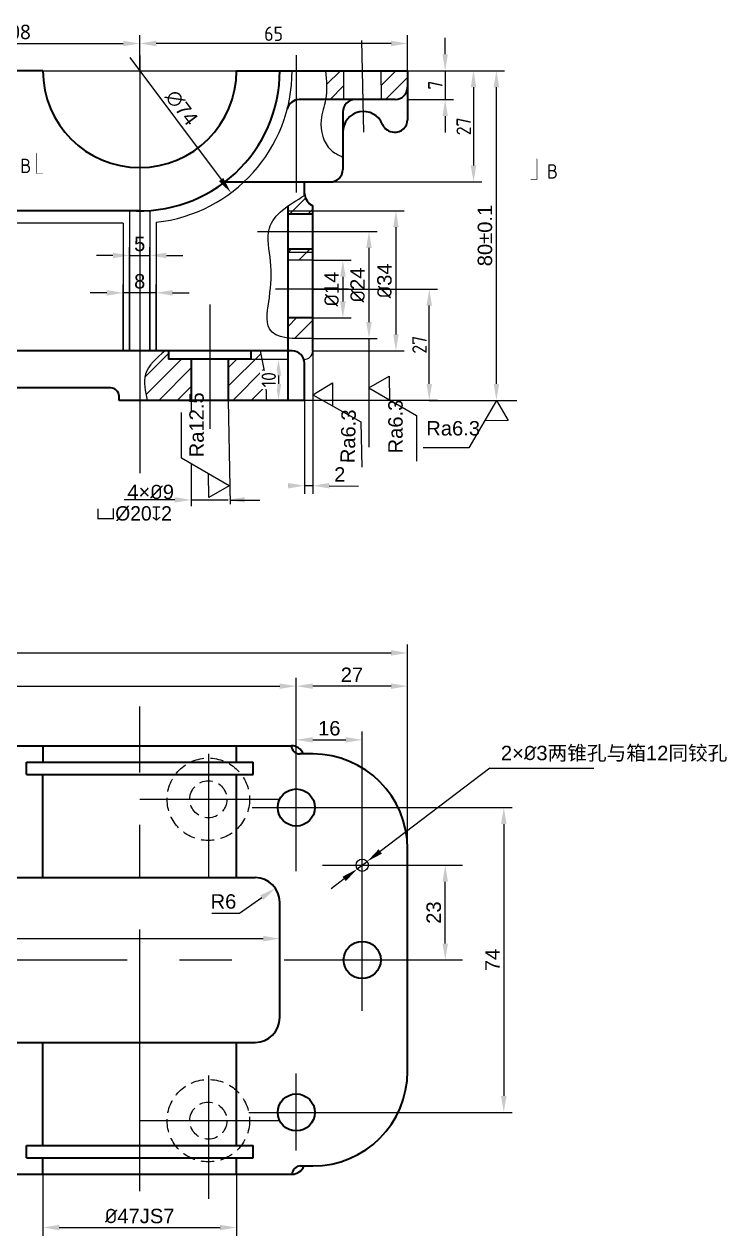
# Model space of a CAD drawing. Header units: millimetres. Extents: x 1878 to 2476, y 2073 to 2398.
# Drawn here: x 2042.7 to 2213.2, y 2077 to 2371 of the extents above; entities that cross this region are included whole.
import ezdxf

# ---------------------------------------------------------------- set-up
doc = ezdxf.new("R2010")
doc.units = ezdxf.units.MM
doc.linetypes.add('CENTERX2', pattern=[101.6, 63.5, -12.7, 12.7, -12.7])
doc.linetypes.add('HIDDEN2', pattern=[4.7625, 3.175, -1.5875])
for name, color, linetype in [('xvxian', 7, 'HIDDEN2'), ('中心线', 1, 'CENTERX2'), ('标注', 3, 'Continuous'), ('细实线', 7, 'Continuous')]:
    doc.layers.add(name, color=color, linetype=linetype)
doc.layers.add('粗实线', color=7, linetype='Continuous', lineweight=35)
doc.styles.add('ISOCP', font='isocp.shx', dxfattribs={"height": 3.5})
doc.styles.get("Standard").update_dxf_attribs({"font": 'arial.ttf'})
doc.dimstyles.new('ISO-25$0', dxfattribs={"dimtxt": 3.5, "dimasz": 4, "dimexe": 2, "dimexo": 0, "dimtad": 1, "dimtoh": 1, "dimdsep": 46, "dimtxsty": 'ISOCP', "dimcen": 2.5, "dimadec": 0, "dimazin": 0, "dimtfac": 1, "dimtmove": 0, "dimatfit": 3, "dimfxl": 1, "dimtfill": 1, "dimarcsym": 0})
doc.dimstyles.new('半径标注', dxfattribs={"dimtxt": 3.5, "dimasz": 4, "dimexe": 2, "dimexo": 0, "dimgap": 1, "dimtad": 1, "dimtoh": 1, "dimdsep": 46, "dimtxsty": 'Standard', "dimcen": 2.5, "dimadec": 0, "dimazin": 0, "dimtfac": 1, "dimtmove": 0, "dimatfit": 3, "dimfxl": 1, "dimlwd": -1, "dimarcsym": 0})
pattern_1 = [(45, (-4023.5363, 697.897), (-2.245064, 2.245064), [])]

# ---------------------------------------------------------------- blocks, each defined once
blk = doc.blocks.new('*U48')
at = {"layer": 'xvxian'}
for radius in [10, 4.5]:
    blk.add_circle((-0.32, 4), radius, dxfattribs=at)
at = {"layer": '中心线'}
for p, q in [((-0.32, 15), (-0.32, -15)), ((-16.98, 4), (16.98, 4))]:
    blk.add_line(p, q, dxfattribs=at)
blk = doc.blocks.new('*U49')
at = {"layer": 'xvxian', "color": 0, "linetype": 'ByBlock', "lineweight": -2, "transparency": 16777216}
for p in [(-135, 0), (0, 0), (-135, -78), (0, -78)]:
    blk.add_blockref('*U48', p, dxfattribs=at)
blk = doc.blocks.new('*D66')
at = {"layer": 'Defpoints', "color": 0, "transparency": 16777216}
for p in [(2108.74, 2210.35), (1950.74, 2202.51), (2108.74, 2189.37)]:
    blk.add_point(p, dxfattribs=at)
at = {"layer": '标注', "color": 0, "lineweight": -2, "transparency": 16777216}
for p, q in [((1950.74, 2202.51), (1950.74, 2212.35)), ((2108.74, 2189.37), (2108.74, 2212.35))]:
    blk.add_line(p, q, dxfattribs=at)
at = {"layer": '标注', "color": 0, "transparency": 16777216}
blk.add_line((1954.74, 2210.35), (2104.74, 2210.35), dxfattribs=at)
for points in [[(1954.74, 2211.02), (1954.74, 2209.68), (1950.74, 2210.35)], [(2104.74, 2211.02), (2104.74, 2209.68), (2108.74, 2210.35)]]:
    blk.add_solid(points, dxfattribs=at)
at = {"layer": '标注', "color": 0, "transparency": 16777216, "insert": (2029.74, 2213.14), "char_height": 3.5, "attachment_point": 5}
blk.add_mtext('158', dxfattribs=at)
blk = doc.blocks.new('*D67')
at = {"layer": 'Defpoints', "color": 0, "transparency": 16777216}
for p in [(2124.74, 2197.32), (2124.74, 2168.39), (2108.74, 2165.44)]:
    blk.add_point(p, dxfattribs=at)
at = {"layer": '标注', "color": 0, "lineweight": -2, "transparency": 16777216}
for p, q in [((2108.74, 2165.44), (2108.74, 2199.32)), ((2124.74, 2168.39), (2124.74, 2199.32))]:
    blk.add_line(p, q, dxfattribs=at)
at = {"layer": '标注', "color": 0, "transparency": 16777216}
blk.add_line((2112.74, 2197.32), (2120.74, 2197.32), dxfattribs=at)
for points in [[(2112.74, 2197.98), (2112.74, 2196.65), (2108.74, 2197.32)], [(2120.74, 2197.98), (2120.74, 2196.65), (2124.74, 2197.32)]]:
    blk.add_solid(points, dxfattribs=at)
at = {"layer": '标注', "color": 0, "transparency": 16777216, "insert": (2116.74, 2200.1), "char_height": 3.5, "attachment_point": 5}
blk.add_mtext('16', dxfattribs=at)
blk = doc.blocks.new('*D68')
at = {"layer": 'Defpoints', "color": 0, "transparency": 16777216}
for p in [(2108.74, 2210.35), (2108.74, 2185.39), (2135.74, 2170.89)]:
    blk.add_point(p, dxfattribs=at)
at = {"layer": '标注', "color": 0, "lineweight": -2, "transparency": 16777216}
for p, q in [((2108.74, 2185.39), (2108.74, 2212.35)), ((2135.74, 2170.89), (2135.74, 2212.35))]:
    blk.add_line(p, q, dxfattribs=at)
at = {"layer": '标注', "color": 0, "transparency": 16777216}
blk.add_line((2131.74, 2210.35), (2112.74, 2210.35), dxfattribs=at)
for points in [[(2112.74, 2211.02), (2112.74, 2209.68), (2108.74, 2210.35)], [(2131.74, 2211.02), (2131.74, 2209.68), (2135.74, 2210.35)]]:
    blk.add_solid(points, dxfattribs=at)
at = {"layer": '标注', "color": 0, "transparency": 16777216, "insert": (2122.24, 2213.11), "char_height": 3.5, "attachment_point": 5}
blk.add_mtext('27', dxfattribs=at)
blk = doc.blocks.new('*D69')
at = {"layer": 'Defpoints', "color": 0, "transparency": 16777216}
for p in [(2135.74, 2218.42), (1905.74, 2170.89), (2135.74, 2166.89)]:
    blk.add_point(p, dxfattribs=at)
at = {"layer": '标注', "color": 0, "lineweight": -2, "transparency": 16777216}
for p, q in [((1905.74, 2170.89), (1905.74, 2220.42)), ((2135.74, 2166.89), (2135.74, 2220.42))]:
    blk.add_line(p, q, dxfattribs=at)
at = {"layer": '标注', "color": 0, "transparency": 16777216}
blk.add_line((1909.74, 2218.42), (2131.74, 2218.42), dxfattribs=at)
for points in [[(1909.74, 2219.08), (1909.74, 2217.75), (1905.74, 2218.42)], [(2131.74, 2219.08), (2131.74, 2217.75), (2135.74, 2218.42)]]:
    blk.add_solid(points, dxfattribs=at)
at = {"layer": '标注', "color": 0, "transparency": 16777216, "insert": (2020.74, 2221.2), "char_height": 3.5, "attachment_point": 5}
blk.add_mtext('230', dxfattribs=at)
blk = doc.blocks.new('*D70')
at = {"layer": 'Defpoints', "color": 0, "transparency": 16777216}
for p in [(2135.74, 2166.89), (2144.89, 2166.89), (2135.74, 2143.89)]:
    blk.add_point(p, dxfattribs=at)
at = {"layer": '标注', "color": 0, "lineweight": -2, "transparency": 16777216}
for p, q in [((2135.74, 2166.89), (2146.89, 2166.89)), ((2135.74, 2143.89), (2146.89, 2143.89))]:
    blk.add_line(p, q, dxfattribs=at)
at = {"layer": '标注', "color": 0, "transparency": 16777216}
blk.add_line((2144.89, 2147.89), (2144.89, 2162.89), dxfattribs=at)
for points in [[(2144.22, 2162.89), (2145.56, 2162.89), (2144.89, 2166.89)], [(2144.22, 2147.89), (2145.56, 2147.89), (2144.89, 2143.89)]]:
    blk.add_solid(points, dxfattribs=at)
at = {"layer": '标注', "color": 0, "transparency": 16777216, "insert": (2142.1, 2155.39), "char_height": 3.5, "attachment_point": 5, "rotation": 90}
blk.add_mtext('23', dxfattribs=at)
blk = doc.blocks.new('*D71')
at = {"layer": 'Defpoints', "color": 0, "transparency": 16777216}
for p in [(2118.72, 2180.89), (2119.99, 2106.89), (2159.09, 2106.89)]:
    blk.add_point(p, dxfattribs=at)
at = {"layer": '标注', "color": 0, "lineweight": -2, "transparency": 16777216}
for p, q in [((2118.72, 2180.89), (2161.09, 2180.89)), ((2119.99, 2106.89), (2161.09, 2106.89))]:
    blk.add_line(p, q, dxfattribs=at)
at = {"layer": '标注', "color": 0, "transparency": 16777216}
blk.add_line((2159.09, 2176.89), (2159.09, 2110.89), dxfattribs=at)
for points in [[(2158.42, 2176.89), (2159.76, 2176.89), (2159.09, 2180.89)], [(2158.42, 2110.89), (2159.76, 2110.89), (2159.09, 2106.89)]]:
    blk.add_solid(points, dxfattribs=at)
at = {"layer": '标注', "color": 0, "transparency": 16777216, "insert": (2156.34, 2143.89), "char_height": 3.5, "attachment_point": 5, "rotation": 90}
blk.add_mtext('74', dxfattribs=at)
blk = doc.blocks.new('*D73')
at = {"layer": 'Defpoints', "color": 0, "transparency": 16777216}
for p in [(2104.74, 2149.07), (1936.74, 2131.27), (2104.74, 2129.89)]:
    blk.add_point(p, dxfattribs=at)
at = {"layer": '标注', "color": 0, "lineweight": -2, "transparency": 16777216}
for p, q in [((1936.74, 2131.27), (1936.74, 2151.07)), ((2104.74, 2129.89), (2104.74, 2151.07))]:
    blk.add_line(p, q, dxfattribs=at)
at = {"layer": '标注', "color": 0, "transparency": 16777216}
blk.add_line((1940.74, 2149.07), (2100.74, 2149.07), dxfattribs=at)
for points in [[(1940.74, 2149.74), (1940.74, 2148.4), (1936.74, 2149.07)], [(2100.74, 2149.74), (2100.74, 2148.4), (2104.74, 2149.07)]]:
    blk.add_solid(points, dxfattribs=at)
at = {"layer": '标注', "color": 0, "transparency": 16777216, "insert": (2020.74, 2151.86), "char_height": 3.5, "attachment_point": 5}
blk.add_mtext('168', dxfattribs=at)
blk = doc.blocks.new('*D75')
at = {"layer": 'Defpoints', "color": 0, "transparency": 16777216}
for p in [(2103.67, 2161.31), (2098.74, 2157.89)]:
    blk.add_point(p, dxfattribs=at)
at = {"layer": '标注', "color": 0, "transparency": 16777216}
for p, q in [((2094.98, 2155.28), (2100.38, 2159.03)), ((2088.24, 2155.28), (2094.98, 2155.28))]:
    blk.add_line(p, q, dxfattribs=at)
blk.add_solid([(2100, 2159.58), (2100.76, 2158.48), (2103.67, 2161.31)], dxfattribs=at)
at = {"layer": '标注', "color": 0, "transparency": 16777216, "insert": (2091.06, 2158.07), "char_height": 3.5, "attachment_point": 5}
blk.add_mtext('R6', dxfattribs=at)
blk = doc.blocks.new('*D80')
at = {"layer": 'Defpoints', "color": 0, "transparency": 16777216}
for p in [(2066.74, 2305.8), (2066.74, 2291.72), (2074.74, 2291.72)]:
    blk.add_point(p, dxfattribs=at)
at = {"layer": '标注', "color": 0, "transparency": 16777216}
for p, q in [((2062.74, 2305.8), (2058.74, 2305.8)), ((2074.74, 2305.8), (2066.74, 2305.8)), ((2078.74, 2305.8), (2082.74, 2305.8))]:
    blk.add_line(p, q, dxfattribs=at)
at = {"layer": '标注', "color": 0, "lineweight": -2, "transparency": 16777216}
for p, q in [((2066.74, 2291.72), (2066.74, 2307.8)), ((2074.74, 2291.72), (2074.74, 2307.8))]:
    blk.add_line(p, q, dxfattribs=at)
at = {"layer": '标注', "color": 0, "transparency": 16777216}
for points in [[(2062.74, 2306.47), (2062.74, 2305.13), (2066.74, 2305.8)], [(2078.74, 2306.47), (2078.74, 2305.13), (2074.74, 2305.8)]]:
    blk.add_solid(points, dxfattribs=at)
at = {"layer": '标注', "color": 0, "transparency": 16777216, "insert": (2070.74, 2308.59), "char_height": 3.5, "attachment_point": 5}
blk.add_mtext('8', dxfattribs=at)
blk = doc.blocks.new('*D81')
at = {"layer": 'Defpoints', "color": 0, "transparency": 16777216}
for p in [(2073.24, 2314.88), (2068.24, 2291.72), (2073.24, 2291.72)]:
    blk.add_point(p, dxfattribs=at)
at = {"layer": '标注', "color": 0, "transparency": 16777216}
for p, q in [((2064.24, 2314.88), (2060.24, 2314.88)), ((2068.24, 2314.88), (2073.24, 2314.88)), ((2077.24, 2314.88), (2081.24, 2314.88))]:
    blk.add_line(p, q, dxfattribs=at)
at = {"layer": '标注', "color": 0, "lineweight": -2, "transparency": 16777216}
for p, q in [((2068.24, 2291.72), (2068.24, 2316.88)), ((2073.24, 2291.72), (2073.24, 2316.88))]:
    blk.add_line(p, q, dxfattribs=at)
at = {"layer": '标注', "color": 0, "transparency": 16777216}
for points in [[(2064.24, 2315.55), (2064.24, 2314.21), (2068.24, 2314.88)], [(2077.24, 2315.55), (2077.24, 2314.21), (2073.24, 2314.88)]]:
    blk.add_solid(points, dxfattribs=at)
at = {"layer": '标注', "color": 0, "transparency": 16777216, "insert": (2070.74, 2317.66), "char_height": 3.5, "attachment_point": 5}
blk.add_mtext('5', dxfattribs=at)
blk = doc.blocks.new('*D54')
at = {"layer": 'Defpoints', "color": 0, "transparency": 16777216}
for p in [(2097.74, 2289.72), (2092.24, 2279.72), (2104.43, 2279.72)]:
    blk.add_point(p, dxfattribs=at)
at = {"layer": '标注', "color": 0, "lineweight": -2, "transparency": 16777216}
for p, q in [((2097.74, 2289.72), (2106.43, 2289.72)), ((2104.43, 2285.72), (2104.43, 2283.72)), ((2092.24, 2279.72), (2106.43, 2279.72))]:
    blk.add_line(p, q, dxfattribs=at)
at = {"layer": '标注', "color": 0, "transparency": 16777216}
for points in [[(2103.76, 2285.72), (2105.1, 2285.72), (2104.43, 2289.72)], [(2103.76, 2283.72), (2105.1, 2283.72), (2104.43, 2279.72)]]:
    blk.add_solid(points, dxfattribs=at)
at = {"layer": '标注', "color": 0, "transparency": 16777216, "insert": (2102.06, 2284.72), "char_height": 3.5, "attachment_point": 5, "rotation": 90, "style": 'ISOCP', "bg_fill": 3, "box_fill_scale": 1.1, "bg_fill_color": 256, "bg_fill_true_color": 13158600, "bg_fill_transparency": 0}
blk.add_mtext('10', dxfattribs=at)
blk = doc.blocks.new('*D55')
at = {"layer": 'Defpoints', "color": 0, "transparency": 16777216}
for p in [(2112.74, 2306.72), (2141.01, 2306.72), (2110.74, 2279.72)]:
    blk.add_point(p, dxfattribs=at)
at = {"layer": '标注', "color": 0, "lineweight": -2, "transparency": 16777216}
for p, q in [((2112.74, 2306.72), (2143.01, 2306.72)), ((2141.01, 2283.72), (2141.01, 2302.72)), ((2110.74, 2279.72), (2143.01, 2279.72))]:
    blk.add_line(p, q, dxfattribs=at)
at = {"layer": '标注', "color": 0, "transparency": 16777216}
for points in [[(2140.34, 2302.72), (2141.68, 2302.72), (2141.01, 2306.72)], [(2140.34, 2283.72), (2141.68, 2283.72), (2141.01, 2279.72)]]:
    blk.add_solid(points, dxfattribs=at)
at = {"layer": '标注', "color": 0, "transparency": 16777216, "insert": (2138.64, 2293.22), "char_height": 3.5, "attachment_point": 5, "rotation": 90, "style": 'ISOCP', "bg_fill": 3, "box_fill_scale": 1.1, "bg_fill_color": 256, "bg_fill_true_color": 13158600, "bg_fill_transparency": 0}
blk.add_mtext('27', dxfattribs=at)
blk = doc.blocks.new('*D82')
at = {"layer": 'Defpoints', "color": 0, "transparency": 16777216}
for p in [(2135.74, 2359.72), (2135.74, 2352.72)]:
    blk.add_point(p, dxfattribs=at)
at = {"layer": '标注', "color": 0, "lineweight": -2, "transparency": 16777216}
for p, q in [((2144.86, 2363.72), (2144.86, 2367.72)), ((2135.74, 2359.72), (2146.86, 2359.72)), ((2144.86, 2359.72), (2144.86, 2352.72)), ((2135.74, 2352.72), (2146.86, 2352.72)), ((2144.86, 2348.72), (2144.86, 2344.72))]:
    blk.add_line(p, q, dxfattribs=at)
at = {"layer": '标注', "color": 0, "transparency": 16777216}
for points in [[(2144.2, 2363.72), (2145.53, 2363.72), (2144.86, 2359.72)], [(2144.2, 2348.72), (2145.53, 2348.72), (2144.86, 2352.72)]]:
    blk.add_solid(points, dxfattribs=at)
at = {"layer": '标注', "color": 0, "transparency": 16777216, "insert": (2142.49, 2356.22), "char_height": 3.5, "attachment_point": 5, "rotation": 90, "style": 'ISOCP', "bg_fill": 3, "box_fill_scale": 1.1, "bg_fill_color": 256, "bg_fill_true_color": 13158600, "bg_fill_transparency": 0}
blk.add_mtext('7', dxfattribs=at)
at = {"layer": 'Defpoints', "color": 0, "transparency": 16777216}
blk.add_point((2144.86, 2352.72), dxfattribs=at)
blk = doc.blocks.new('*D83')
at = {"layer": 'Defpoints', "color": 0, "transparency": 16777216}
for p in [(2135.74, 2359.72), (2117.02, 2332.72), (2151.74, 2332.72)]:
    blk.add_point(p, dxfattribs=at)
at = {"layer": '标注', "color": 0, "lineweight": -2, "transparency": 16777216}
for p, q in [((2135.74, 2359.72), (2153.74, 2359.72)), ((2151.74, 2355.72), (2151.74, 2336.72)), ((2117.02, 2332.72), (2153.74, 2332.72))]:
    blk.add_line(p, q, dxfattribs=at)
at = {"layer": '标注', "color": 0, "transparency": 16777216}
for points in [[(2151.07, 2355.72), (2152.41, 2355.72), (2151.74, 2359.72)], [(2151.07, 2336.72), (2152.41, 2336.72), (2151.74, 2332.72)]]:
    blk.add_solid(points, dxfattribs=at)
at = {"layer": '标注', "color": 0, "transparency": 16777216, "insert": (2149.36, 2346.22), "char_height": 3.5, "attachment_point": 5, "rotation": 90, "style": 'ISOCP', "bg_fill": 3, "box_fill_scale": 1.1, "bg_fill_color": 256, "bg_fill_true_color": 13158600, "bg_fill_transparency": 0}
blk.add_mtext('27', dxfattribs=at)
blk = doc.blocks.new('*D84')
at = {"layer": 'Defpoints', "color": 0, "transparency": 16777216}
for p in [(2070.74, 2366.33), (2070.74, 2359.72), (2135.74, 2359.72)]:
    blk.add_point(p, dxfattribs=at)
at = {"layer": '标注', "color": 0, "lineweight": -2, "transparency": 16777216}
for p, q in [((2070.74, 2359.72), (2070.74, 2368.33)), ((2135.74, 2359.72), (2135.74, 2368.33)), ((2131.74, 2366.33), (2074.74, 2366.33))]:
    blk.add_line(p, q, dxfattribs=at)
at = {"layer": '标注', "color": 0, "transparency": 16777216}
for points in [[(2074.74, 2367), (2074.74, 2365.66), (2070.74, 2366.33)], [(2131.74, 2367), (2131.74, 2365.66), (2135.74, 2366.33)]]:
    blk.add_solid(points, dxfattribs=at)
at = {"layer": '标注', "color": 0, "transparency": 16777216, "insert": (2103.24, 2368.7), "char_height": 3.5, "attachment_point": 5, "style": 'ISOCP', "bg_fill": 3, "box_fill_scale": 1.1, "bg_fill_color": 256, "bg_fill_true_color": 13158600, "bg_fill_transparency": 0}
blk.add_mtext('65', dxfattribs=at)

msp = doc.modelspace()

# ---------------------------------------------------------------- hatches: boundary and pattern name
at = {"layer": '细实线'}
h = msp.add_hatch(dxfattribs=at)
h.set_pattern_fill('ANSI31', color=256)
h.set_pattern_definition(pattern_1)
edge = h.paths.add_edge_path()
edge.add_spline(control_points=[(2115.855, 2359.719), (2116.066, 2357.348), (2116.277, 2354.978), (2115.864, 2352.719)], knot_values=[0, 0, 0, 0, 7.0000062, 7.0000062, 7.0000062, 7.0000062], degree=3, periodic=0)
edge.add_line((2115.864, 2352.719), (2120.236, 2352.719))
edge.add_line((2120.236, 2352.719), (2120.236, 2359.719))
edge.add_line((2120.236, 2359.719), (2115.855, 2359.719))
h.paths.add_polyline_path([(2129.37, 2352.719), (2132.736, 2352.719, 0.4142136), (2135.736, 2355.719), (2135.736, 2359.719), (2129.237, 2359.719)])
h = msp.add_hatch(dxfattribs=at)
h.set_pattern_fill('ANSI31', color=256)
h.set_pattern_definition(pattern_1)
edge = h.paths.add_edge_path()
edge.add_arc((2114.397, 2330.188), 3.67, 184.27273, 243.10741, ccw=False)
edge.add_line((2110.736, 2329.914), (2110.736, 2329.413))
edge.add_spline(control_points=[(2110.736, 2329.413), (2109.358, 2328.594), (2107.979, 2327.774), (2106.736, 2326.897)], knot_values=[42.5882995, 42.5882995, 42.5882995, 42.5882995, 46.8370378, 46.8370378, 46.8370378, 46.8370378], degree=3, periodic=0)
edge.add_line((2106.736, 2326.897), (2106.736, 2325.719))
edge.add_line((2106.736, 2325.719), (2112.736, 2325.719))
edge.add_line((2112.736, 2325.719), (2112.736, 2326.914))
h.paths.add_polyline_path([(2112.736, 2325.719), (2106.736, 2325.719), (2106.736, 2324.969), (2112.736, 2324.969)])
h.paths.add_polyline_path([(2112.736, 2316.469), (2106.736, 2316.469), (2106.736, 2315.719), (2112.736, 2315.719)])
h.paths.add_polyline_path([(2112.736, 2315.719), (2106.736, 2315.719), (2106.736, 2313.719), (2112.736, 2313.719)])
edge = h.paths.add_edge_path()
edge.add_line((2112.736, 2299.719), (2106.736, 2299.719))
edge.add_line((2106.736, 2299.719), (2106.736, 2294.86))
edge.add_spline(control_points=[(2106.736, 2294.86), (2108.53, 2294.642), (2110.633, 2294.681), (2112.736, 2294.719)], knot_values=[0, 0, 0, 0, 4.9691354, 4.9691354, 4.9691354, 4.9691354], degree=3, periodic=0)
edge.add_line((2112.736, 2294.719), (2112.736, 2299.719))
h = msp.add_hatch(dxfattribs=at)
h.set_pattern_fill('ANSI31', color=256)
h.set_pattern_definition(pattern_1)
edge = h.paths.add_edge_path()
edge.add_line((2083.236, 2279.719), (2083.236, 2289.719))
edge.add_line((2083.236, 2289.719), (2077.736, 2289.719))
edge.add_line((2077.736, 2289.719), (2077.736, 2291.719))
edge.add_line((2077.736, 2291.719), (2076.905, 2291.719))
edge.add_spline(control_points=[(2076.905, 2291.719), (2074.838, 2289.979), (2071.006, 2286.754), (2072.091, 2281.937), (2072.59, 2279.719)], knot_values=[0, 0, 0, 0, 7.419728, 13.7534484, 13.7534484, 13.7534484, 13.7534484], degree=3, periodic=0)
edge.add_line((2072.59, 2279.719), (2083.236, 2279.719))
edge = h.paths.add_edge_path()
edge.add_spline(control_points=[(2101.475, 2279.719), (2101.424, 2281.572), (2101.311, 2285.621), (2100.423, 2289.575), (2099.941, 2291.719)], knot_values=[0, 0, 0, 0, 5.5495492, 12.1227691, 12.1227691, 12.1227691, 12.1227691], degree=3, periodic=0)
edge.add_line((2099.941, 2291.719), (2097.736, 2291.719))
edge.add_line((2097.736, 2291.719), (2097.736, 2289.719))
edge.add_line((2097.736, 2289.719), (2092.236, 2289.719))
edge.add_line((2092.236, 2289.719), (2092.236, 2279.719))
edge.add_line((2092.236, 2279.719), (2101.475, 2279.719))

# ---------------------------------------------------------------- linework, layer by layer
at = {"layer": '中心线'}
for p, q in [((2124.598, 2367.055), (2125.018, 2344.819)), ((2108.736, 2363.523), (2108.736, 2330.158)), ((2099.367, 2320.719), (2118.02, 2320.719)), ((2121.411, 2306.719), (2103.694, 2306.719)), ((2087.736, 2302.968), (2087.736, 2272.798)), ((2066.736, 2291.719), (2074.736, 2291.719)), ((2070.736, 2087.77), (2070.736, 2205.385)), ((2047.236, 2191.891), (2047.236, 2195.891)), ((2108.736, 2165.444), (2108.736, 2189.373)), ((2098.052, 2180.891), (2118.723, 2180.891)), ((2124.736, 2131.529), (2124.736, 2173.756)), ((2115.075, 2166.891), (2149.091, 2166.891)), ((1902.621, 2143.891), (2149.091, 2143.891)), ((2108.736, 2097.689), (2108.736, 2116.356)), ((2097.26, 2106.891), (2119.99, 2106.891)), ((2070.736, 2104.891), (2104.705, 2104.891))]:
    msp.add_line(p, q, dxfattribs=at)
at = {"layer": '标注'}
for p, q in [((2070.736, 2359.719), (2070.736, 2368.33)), ((2004.736, 2366.33), (2066.736, 2366.33)), ((2068.307, 2362.966), (2090.503, 2333.294)), ((2070.736, 2363.374), (2070.736, 2262.062)), ((1878.122, 2359.719), (2143.027, 2359.719)), ((2143.027, 2359.719), (2153.739, 2359.719)), ((2157.296, 2283.719), (2157.296, 2355.719)), ((2112.736, 2325.719), (2134.919, 2325.719)), ((2112.736, 2320.719), (2128.375, 2320.719)), ((2132.919, 2321.719), (2132.919, 2295.719)), ((2126.375, 2316.719), (2126.375, 2298.719)), ((2112.736, 2313.719), (2122.046, 2313.719)), ((2120.046, 2309.719), (2120.046, 2303.719)), ((2112.736, 2299.719), (2122.046, 2299.719)), ((2112.736, 2294.719), (2128.375, 2294.719)), ((2112.736, 2291.719), (2134.919, 2291.719)), ((2092.236, 2279.719), (2092.705, 2254.52)), ((2157.296, 2279.719), (2150.587, 2268.152)), ((2157.296, 2279.719), (2160.126, 2274.816)), ((2080.853, 2265.714), (2080.853, 2276.74)), ((2137.939, 2276.004), (2137.933, 2264.977)), ((2124.426, 2274.528), (2124.632, 2263.504)), ((2160.126, 2274.816), (2154.399, 2274.724)), ((2150.587, 2268.152), (2139.561, 2268.152)), ((2092.42, 2259.005), (2080.853, 2265.714)), ((2083.236, 2264.332), (2083.236, 2254.045)), ((2087.517, 2256.175), (2087.425, 2261.902)), ((2092.42, 2259.005), (2087.517, 2256.175)), ((2106.736, 2259.005), (2106.736, 2259.005)), ((2112.736, 2259.005), (2110.736, 2259.005)), ((2116.736, 2259.005), (2123.81, 2258.918)), ((2079.236, 2255.564), (2066.992, 2255.564)), ((2083.236, 2255.564), (2092.236, 2255.564)), ((2092.687, 2255.489), (2099.862, 2255.47)), ((2155.72, 2190.451), (2129.115, 2170.22)), ((2155.72, 2190.451), (2180.938, 2190.451)), ((2123.542, 2165.983), (2125.931, 2167.799)), ((2120.358, 2163.562), (2117.174, 2161.14)), ((2047.236, 2091.891), (2047.236, 2076.955)), ((2094.236, 2091.891), (2094.236, 2076.955)), ((2051.236, 2078.955), (2090.236, 2078.955))]:
    msp.add_line(p, q, dxfattribs=at)
msp.add_circle((2124.736, 2166.891), 1.5, dxfattribs=at)
for points in [[(2066.736, 2366.996), (2066.736, 2365.663), (2070.736, 2366.33)], [(2151.072, 2355.719), (2152.406, 2355.719), (2151.739, 2359.719)], [(2156.629, 2355.719), (2157.962, 2355.719), (2157.296, 2359.719)], [(2091.037, 2333.693), (2089.969, 2332.894), (2092.899, 2330.091)], [(2132.253, 2321.719), (2133.586, 2321.719), (2132.919, 2325.719)], [(2125.709, 2316.719), (2127.042, 2316.719), (2126.375, 2320.719)], [(2119.379, 2309.719), (2120.713, 2309.719), (2120.046, 2313.719)], [(2119.379, 2303.719), (2120.713, 2303.719), (2120.046, 2299.719)], [(2125.709, 2298.719), (2127.042, 2298.719), (2126.375, 2294.719)], [(2132.253, 2295.719), (2133.586, 2295.719), (2132.919, 2291.719)], [(2156.629, 2283.719), (2157.962, 2283.719), (2157.296, 2279.719)], [(2106.736, 2259.672), (2106.736, 2258.339), (2110.736, 2259.005)], [(2116.736, 2259.672), (2116.736, 2258.339), (2112.736, 2259.005)], [(2079.236, 2256.231), (2079.236, 2254.898), (2083.236, 2255.564)], [(2096.236, 2256.231), (2096.236, 2254.898), (2092.236, 2255.564)], [(2128.711, 2170.75), (2129.518, 2169.689), (2125.931, 2167.799)], [(2119.955, 2164.092), (2120.762, 2163.031), (2123.542, 2165.983)], [(2051.236, 2079.622), (2051.236, 2078.288), (2047.236, 2078.955)], [(2090.236, 2079.622), (2090.236, 2078.288), (2094.236, 2078.955)]]:
    msp.add_solid(points, dxfattribs=at)
at = {"layer": '粗实线'}
for p, q in [((2047.236, 2359.719), (2031.736, 2359.719)), ((2094.236, 2359.719), (2135.736, 2359.719)), ((2135.736, 2359.719), (2135.736, 2355.719)), ((2135.736, 2355.719), (2135.736, 2347.719)), ((2132.736, 2352.719), (2109.466, 2352.719)), ((2120.018, 2349.719), (2120.018, 2335.719)), ((2090.933, 2332.719), (2112.736, 2332.719)), ((2110.736, 2329.413), (2110.736, 2332.719)), ((2112.752, 2332.719), (2117.018, 2332.719)), ((2106.736, 2279.719), (2106.736, 2326.897)), ((2112.736, 2291.719), (2112.736, 2326.914)), ((2070.736, 2325.719), (2025.394, 2325.719)), ((2106.736, 2324.969), (2112.736, 2324.969)), ((2106.736, 2316.469), (2112.736, 2316.469)), ((2112.736, 2299.719), (2106.736, 2299.719)), ((2107.736, 2291.719), (1975.736, 2291.719)), ((2077.736, 2291.719), (2077.736, 2289.719)), ((2097.736, 2291.719), (2097.736, 2289.719)), ((2097.736, 2289.719), (2077.736, 2289.719)), ((2083.236, 2289.719), (2083.236, 2279.719)), ((2092.236, 2289.719), (2092.236, 2279.719)), ((2110.736, 2279.719), (2110.736, 2289.058)), ((2063.736, 2282.719), (1977.736, 2282.719)), ((2065.736, 2279.719), (2065.736, 2280.719)), ((2110.736, 2279.719), (2065.736, 2279.719)), ((1933.736, 2195.891), (2107.57, 2195.891)), ((2047.236, 2195.891), (2047.236, 2191.891)), ((2094.236, 2191.891), (2094.236, 2195.891)), ((2112.736, 2193.891), (2109.57, 2193.891)), ((2043.236, 2191.891), (2098.236, 2191.891)), ((2043.236, 2188.891), (2043.236, 2191.891)), ((2098.236, 2188.891), (2098.236, 2191.891)), ((2043.236, 2188.891), (2098.236, 2188.891)), ((2047.236, 2163.891), (2047.236, 2188.891)), ((2094.236, 2163.891), (2094.236, 2188.891)), ((2135.736, 2116.891), (2135.736, 2170.891)), ((1942.736, 2163.891), (2098.736, 2163.891)), ((2104.736, 2129.891), (2104.736, 2157.891)), ((1942.736, 2123.891), (2098.736, 2123.891)), ((2047.236, 2098.891), (2047.236, 2123.891)), ((2094.236, 2098.891), (2094.236, 2123.891)), ((2043.236, 2098.891), (2098.236, 2098.891)), ((2043.236, 2095.891), (2043.236, 2098.891)), ((2098.236, 2095.891), (2098.236, 2098.891)), ((2043.236, 2095.891), (2098.236, 2095.891)), ((2047.236, 2091.891), (2047.236, 2095.891)), ((2094.236, 2091.891), (2094.236, 2095.891)), ((2109.732, 2093.891), (2112.736, 2093.891)), ((1933.736, 2091.891), (2107.736, 2091.891))]:
    msp.add_line(p, q, dxfattribs=at)
for points in [[(2047.285, 2334.775, 0.14, 0.14, 0), (2045.75, 2334.775, 0.14, 0.14, 0), (2045.75, 2336.9, 0.798, 0, 0), (2045.75, 2340.088, 0, 0, 0)], [(2165.607, 2333.36, 0.14, 0.14, 0), (2167.143, 2333.36, 0.14, 0.14, 0), (2167.143, 2335.485, 0.798, 0, 0), (2167.143, 2338.673, 0, 0, 0)]]:
    msp.add_lwpolyline(points, format="xyseb", dxfattribs=at)
for centre in [(2108.736, 2180.891), (2124.736, 2143.891), (2108.736, 2106.891)]:
    msp.add_circle(centre, 4.5, dxfattribs=at)
for centre, radius, start, end in [((2070.736, 2359.719), 23.5, 180, 0), ((2070.736, 2359.719), 34, 265.78327, 0), ((2132.736, 2355.719), 3, 270, 0), ((2109.466, 2349.719), 3, 90, 165.52249), ((2123.018, 2349.719), 3, 90, 180), ((2125.018, 2344.819), 5, 22.02431, 180), ((2132.435, 2347.819), 3, 202.02431, 270), ((2132.714, 2347.828), 3.022, 264.6893, 359.82628), ((2117.018, 2335.719), 3, 270, 0), ((2114.397, 2330.188), 3.67, 184.27273, 243.10741), ((2107.736, 2288.719), 3, 0, 90), ((2063.736, 2280.719), 2, 0, 90), ((2107.57, 2192.891), 3, 19.47122, 90), ((2109.57, 2195.891), 2, 180.08923, 270), ((2112.736, 2170.891), 23, 0, 90), ((2098.736, 2157.891), 6, 0, 90), ((2098.736, 2129.891), 6, 270, 0), ((2112.736, 2116.891), 23, 270, 0), ((2109.732, 2091.891), 2, 90, 180.08923), ((2107.736, 2094.891), 3, 270, 340.52878)]:
    msp.add_arc(centre, radius, start, end, dxfattribs=at)
at = {"layer": '细实线'}
for p, q in [((2120.236, 2359.719), (2120.236, 2352.719)), ((2129.237, 2359.719), (2129.37, 2352.719)), ((2068.236, 2325.811), (2068.236, 2291.719)), ((2073.236, 2325.811), (2073.236, 2291.719)), ((2106.736, 2325.719), (2112.736, 2325.719)), ((2066.736, 2322.719), (2023.132, 2322.719)), ((2066.736, 2322.719), (2066.736, 2291.719)), ((2074.736, 2322.935), (2074.736, 2291.719)), ((2106.736, 2315.719), (2112.736, 2315.719)), ((2112.736, 2313.719), (2106.736, 2313.719)), ((2083.236, 2279.719), (2083.236, 2277.054))]:
    msp.add_line(p, q, dxfattribs=at)
for centre, radius, start, end in [((2070.736, 2359.719), 37, 276.20627, 0), ((2110.653, 2291.753), 2.084, 268.03412, 359.04822)]:
    msp.add_arc(centre, radius, start, end, dxfattribs=at)
for points in [[(2115.855, 2359.719), (2115.864, 2352.719), (2114.76, 2347.742), (2117.164, 2340.462), (2120.018, 2338.77)], [(2112.736, 2294.719), (2102.208, 2297.09), (2102.208, 2304.699), (2102.503, 2313.425), (2102.208, 2321.472), (2110.736, 2329.413)], [(2076.905, 2291.719), (2072.135, 2286.036), (2072.59, 2279.719)], [(2099.941, 2291.719), (2101.158, 2285.259), (2101.475, 2279.719)]]:
    msp.add_spline(points, degree=3, dxfattribs=at)

# ---------------------------------------------------------------- block references
at = {"layer": 'xvxian'}
msp.add_blockref('*U49', (2087.721, 2178.891), dxfattribs=at)

# ---------------------------------------------------------------- texts
at = {"layer": '标注', "insert": (2035.736, 2369.1), "char_height": 3.5, "width": 11.19917, "attachment_point": 5}
msp.add_mtext('70±{\\fMicrosoft YaHei UI|b0|i0|c134|p34;0.08}', dxfattribs=at)
at = {"layer": '标注', "char_height": 3.5, "attachment_point": 5}
for s, insert, rotation in [('∅74', (2080.926, 2350.721), 306.79745), ('80±0.1', (2154.526, 2319.719), 90), ('{\\fISOCPEUR|b0|i0|c0|p34;%%C}24', (2123.605, 2307.719), 90), ('{\\fISOCPEUR|b0|i0|c0|p34;%%C}34', (2130.149, 2308.719), 90), ('{\\fISOCPEUR|b0|i0|c0|p34;%%C}14', (2117.296, 2306.719), 90)]:
    msp.add_mtext(s, dxfattribs=dict(at, insert=insert, rotation=rotation))
at = {"layer": '标注', "char_height": 3.5, "attachment_point": 1}
for s, insert, rotation in [('Ra12.5', (2082.788, 2265.884), 90), ('Ra6.3', (2119.426, 2264.508), 88.69757)]:
    msp.add_mtext_dynamic_manual_height_columns(s, width=10.05605, gutter_width=12.5, heights=[9.135], dxfattribs=dict(at, insert=insert, rotation=rotation))
for s, width, heights, insert in [('Ra6.3', 10.05605, [9.135], (2140.288, 2274.688)), ('2×{\\fISOCPEUR|b0|i0|c0|p34;%%C}3{\\fSimSun|b0|i0|c134|p2;两锥孔与箱}12{\\fSimSun|b0|i0|c134|p2;同铰孔}', 60.32475, [15.52], (2158.389, 2195.873))]:
    msp.add_mtext_dynamic_manual_height_columns(s, width=width, gutter_width=12.5, heights=heights, dxfattribs=dict(at, insert=insert))
at = {"layer": '标注', "char_height": 3.5, "attachment_point": 5}
for s, insert in [('2', (2119.295, 2261.736)), ('4×{\\fISOCPEUR|b0|i0|c0|p34;%%C}9', (2073.392, 2257.469)), ('{\\fISOCPEUR|b0|i0|c0|p34;%%C}47JS7', (2070.736, 2081.725))]:
    msp.add_mtext(s, dxfattribs=dict(at, insert=insert))
at = {"layer": '标注', "insert": (2060.135, 2254.034), "char_height": 3.5, "attachment_point": 1, "style": 'ISOCP'}
msp.add_mtext_dynamic_manual_height_columns('{\\Fgdt|c134;v%%C20x2}', width=11.62282, gutter_width=17.5, heights=[0], dxfattribs=at)
at = {"layer": '粗实线', "char_height": 3.5, "attachment_point": 1, "style": 'ISOCP'}
for insert in [(2041.754, 2338.363), (2169.58, 2337.03)]:
    msp.add_mtext_dynamic_manual_height_columns('{\\C0;\\c16777215;B}', width=5.81968, gutter_width=17.5, heights=[0], dxfattribs=dict(at, insert=insert))

# ---------------------------------------------------------------- dimensions: what is measured, and where the dimension line sits
at = {"layer": '标注'}
dim = msp.add_linear_dim(base=(2073.236, 2314.881), p1=(2068.236, 2291.719), p2=(2073.236, 2291.719), dimstyle='半径标注', dxfattribs=at)
dim.commit()
dim.dimension.update_dxf_attribs({"geometry": '*D81', "text_midpoint": (2070.736, 2314.881), "dimtype": 160})
for base, p1, p2, picture, middle in [((2066.736, 2305.801), (2074.736, 2291.719), (2066.736, 2291.719), '*D80', (2070.736, 2308.588)), ((2135.736, 2218.416), (1905.736, 2170.891), (2135.736, 2166.891), '*D69', (2020.736, 2221.204)), ((2108.736, 2210.349), (1950.736, 2202.514), (2108.736, 2189.373), '*D66', (2029.736, 2213.136)), ((2108.736, 2210.349), (2135.736, 2170.891), (2108.736, 2185.391), '*D68', (2122.236, 2213.107)), ((2124.736, 2197.318), (2108.736, 2165.444), (2124.736, 2168.391), '*D67', (2116.736, 2200.105)), ((2104.736, 2149.071), (1936.736, 2131.267), (2104.736, 2129.891), '*D73', (2020.736, 2151.858))]:
    dim = msp.add_linear_dim(base=base, p1=p1, p2=p2, dimstyle='半径标注', dxfattribs=at)
    dim.commit()
    dim.dimension.update_dxf_attribs({"geometry": picture, "text_midpoint": middle})
for base, p1, p2, picture, middle in [((2159.088, 2106.891), (2118.723, 2180.891), (2119.99, 2106.891), '*D71', (2156.338, 2143.891)), ((2144.889, 2166.891), (2135.736, 2143.891), (2135.736, 2166.891), '*D70', (2142.101, 2155.391))]:
    dim = msp.add_linear_dim(base=base, p1=p1, p2=p2, angle=90, dimstyle='半径标注', dxfattribs=at)
    dim.commit()
    dim.dimension.update_dxf_attribs({"geometry": picture, "text_midpoint": middle})
dim = msp.add_radius_dim(center=(2098.736, 2157.891), mpoint=(2103.666, 2161.311), dimstyle='半径标注', dxfattribs=at)
dim.commit()
dim.dimension.update_dxf_attribs({"geometry": '*D75', "text_midpoint": (2091.061, 2155.283), "dimtype": 164})

# ---------------------------------------------------------------- next in the draw order: dimensions: what is measured, and where the dimension line sits
for base, p1, p2, picture, middle in [((2144.864, 2352.719), (2135.736, 2359.719), (2135.736, 2352.719), '*D82', (2142.489, 2356.219)), ((2141.011, 2306.719), (2110.736, 2279.719), (2112.736, 2306.719), '*D55', (2138.636, 2293.219)), ((2104.43, 2279.719), (2097.736, 2289.719), (2092.236, 2279.719), '*D54', (2102.055, 2284.719))]:
    dim = msp.add_linear_dim(base=base, p1=p1, p2=p2, angle=90, dimstyle='ISO-25$0', dxfattribs=at)
    dim.commit()
    dim.dimension.update_dxf_attribs({"geometry": picture, "text_midpoint": middle})

# ---------------------------------------------------------------- next in the draw order: linework, layer by layer
for p, q in [((2126.375, 2294.719), (2126.375, 2268.392)), ((2112.736, 2291.719), (2112.736, 2257.005)), ((2126.375, 2282.719), (2131.28, 2285.547)), ((2131.28, 2285.547), (2131.369, 2279.819)), ((2112.736, 2281.02), (2117.566, 2283.93)), ((2117.566, 2283.93), (2117.566, 2278.338)), ((2126.375, 2282.719), (2137.939, 2276.004)), ((2110.736, 2279.719), (2110.736, 2257.005)), ((2112.736, 2281.02), (2124.426, 2274.528)), ((2141.011, 2279.719), (2162.267, 2279.719))]:
    msp.add_line(p, q, dxfattribs=at)

# ---------------------------------------------------------------- next in the draw order: texts
at = {"layer": '标注', "insert": (2131.052, 2266.834), "char_height": 3.5, "attachment_point": 1, "rotation": 89.98316}
msp.add_mtext_dynamic_manual_height_columns('Ra6.3', width=10.05605, gutter_width=12.5, heights=[9.135], dxfattribs=at)

# ---------------------------------------------------------------- next in the draw order: dimensions: what is measured, and where the dimension line sits
at = {"layer": '标注'}
dim = msp.add_linear_dim(base=(2151.739, 2332.719), p1=(2135.736, 2359.719), p2=(2117.018, 2332.719), angle=90, dimstyle='ISO-25$0', dxfattribs=at)
dim.commit()
dim.dimension.update_dxf_attribs({"geometry": '*D83', "text_midpoint": (2149.364, 2346.219)})

# ---------------------------------------------------------------- next in the draw order: linework, layer by layer
msp.add_line((2153.739, 2359.719), (2159.296, 2359.719), dxfattribs=at)

# ---------------------------------------------------------------- next in the draw order: dimensions: what is measured, and where the dimension line sits
dim = msp.add_linear_dim(base=(2070.736, 2366.33), p1=(2135.736, 2359.719), p2=(2070.736, 2359.719), dimstyle='ISO-25$0', dxfattribs=at)
dim.commit()
dim.dimension.update_dxf_attribs({"geometry": '*D84', "text_midpoint": (2103.236, 2368.705)})

doc.saveas('drawing.dxf')
